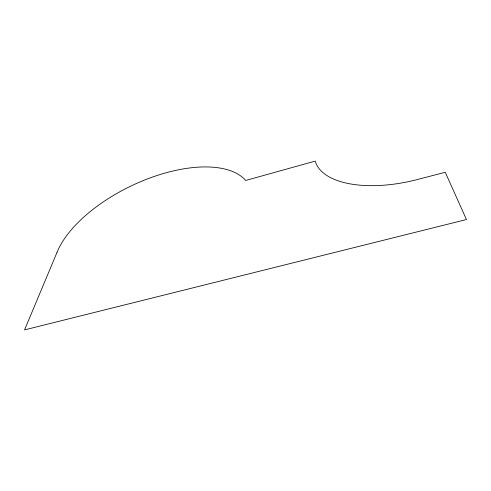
<?xml version="1.0" encoding="UTF-8"?>
<svg xmlns="http://www.w3.org/2000/svg" width="491" height="491" viewBox="0 0 491 491"><rect width="100%" height="100%" fill="white"/><g stroke="black" fill="none" stroke-linecap="round" stroke-linejoin="round"><path stroke-width="0.74" d="M56.993 252.448L24.55 329.903L466.45 219.538L445.245 172.28L418.16 179.325A92.811 43.355 -14.1 0 1 315.228 161.097L245.703 180.461A107.308 51.764 -25.8 0 0 147.797 178.785A107.308 51.764 -25.8 0 0 56.993 252.448"/></g></svg>
